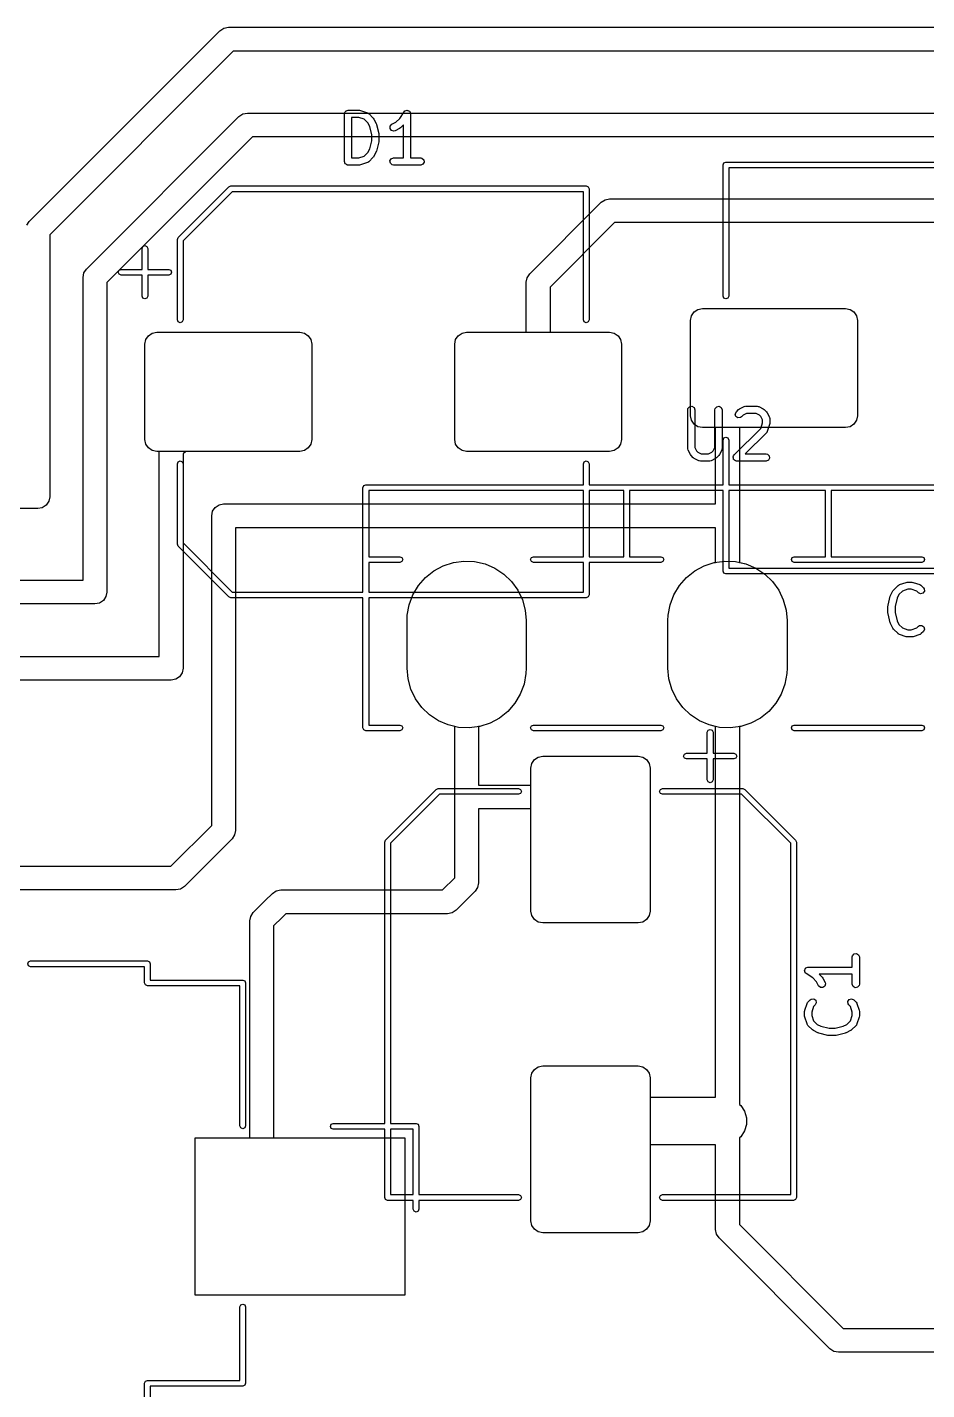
# Model space of a CAD drawing. Extents: x 10 to 287, y -200 to -10.
# Drawn here: x 125.28 to 144.16, y -81.64 to -53.05 of the extents above; entities that cross this region are included whole.
import ezdxf

# ---------------------------------------------------------------- set-up
doc = ezdxf.new("R2010")
doc.units = 0
doc.layers.add('BLACK', color=7, linetype='CONTINUOUS')

msp = doc.modelspace()

# ---------------------------------------------------------------- linework, layer by layer
at = {"layer": 'BLACK', "linetype": 'CONTINUOUS'}
for p, q in [((125.323, -57.1232), (129.323, -53.1232)), ((129.323, -53.1232), (129.404, -53.069)), ((129.404, -53.069), (129.5, -53.05)), ((129.5, -53.05), (149.7, -53.05)), ((129.604, -53.55), (125.75, -57.4036)), ((149.596, -53.55), (129.604, -53.55)), ((129.723, -54.9232), (129.804, -54.869)), ((129.804, -54.869), (129.9, -54.85)), ((129.9, -54.85), (148.5, -54.85)), ((131.937, -54.8674), (131.939, -54.8576)), ((131.937, -55.8674), (131.937, -54.8674)), ((131.938, -54.8544), (131.94, -54.8515)), ((131.939, -54.8576), (131.938, -54.8544)), ((131.94, -54.8515), (131.941, -54.8417)), ((131.941, -54.8417), (131.954, -54.8268)), ((131.954, -54.8268), (131.964, -54.8099)), ((131.964, -54.8099), (131.97, -54.8076)), ((131.97, -54.8076), (131.974, -54.8024)), ((131.974, -54.8024), (131.994, -54.799)), ((131.994, -54.799), (132.012, -54.7924)), ((132.012, -54.7924), (132.25, -54.7924)), ((132.25, -54.7924), (132.272, -54.7963)), ((132.272, -54.7963), (132.274, -54.7962)), ((132.274, -54.7962), (132.417, -54.8438)), ((132.417, -54.8438), (132.439, -54.8563)), ((132.439, -54.8563), (132.442, -54.8601)), ((132.442, -54.8601), (132.446, -54.862)), ((132.446, -54.862), (132.541, -54.9572)), ((133.096, -54.9625), (133.188, -54.8258)), ((133.188, -54.8258), (133.206, -54.8069)), ((133.206, -54.8069), (133.21, -54.8057)), ((133.21, -54.8057), (133.213, -54.8024)), ((133.213, -54.8024), (133.234, -54.7986)), ((133.234, -54.7986), (133.255, -54.7925)), ((133.255, -54.7925), (133.259, -54.7943)), ((133.259, -54.7943), (133.263, -54.7935)), ((133.263, -54.7935), (133.282, -54.8044)), ((133.282, -54.8044), (133.302, -54.8131)), ((133.302, -54.8131), (133.304, -54.817)), ((133.304, -54.817), (133.307, -54.8192)), ((133.307, -54.8192), (133.315, -54.8396)), ((133.315, -54.8396), (133.325, -54.8591)), ((133.325, -54.8591), (133.324, -54.8633)), ((133.324, -54.8633), (133.325, -54.8674)), ((133.325, -54.8674), (133.325, -55.7924)), ((126.523, -58.1232), (129.723, -54.9232)), ((129.723, -54.9232), (129.723, -54.9232)), ((132.238, -54.9424), (132.087, -54.9424)), ((132.087, -54.9424), (132.087, -55.7924)), ((132.352, -54.9806), (132.238, -54.9424)), ((132.426, -55.0547), (132.352, -54.9806)), ((132.465, -55.1317), (132.426, -55.0547)), ((132.508, -55.3052), (132.465, -55.1317)), ((132.541, -54.9572), (132.554, -54.9756)), ((132.554, -54.9756), (132.555, -54.9767)), ((132.555, -54.9767), (132.603, -55.0719)), ((132.603, -55.0719), (132.606, -55.0843)), ((132.606, -55.0843), (132.608, -55.0873)), ((132.608, -55.0873), (132.656, -55.2778)), ((132.892, -55.1745), (132.895, -55.1233)), ((132.895, -55.1233), (132.931, -55.086)), ((132.931, -55.086), (133.015, -55.0438)), ((133.015, -55.0438), (133.096, -54.9625)), ((133.094, -55.1714), (133.093, -55.1726)), ((133.113, -55.1585), (133.094, -55.1714)), ((133.175, -55.0961), (133.113, -55.1585)), ((133.175, -55.7924), (133.175, -55.0961)), ((130.004, -55.35), (126.95, -58.4036)), ((148.396, -55.35), (130.004, -55.35)), ((132.465, -55.6031), (132.508, -55.4296)), ((132.508, -55.4296), (132.508, -55.3052)), ((132.656, -55.457), (132.608, -55.6475)), ((132.656, -55.2778), (132.657, -55.2927)), ((132.658, -55.4388), (132.656, -55.4535)), ((132.656, -55.4535), (132.656, -55.457)), ((132.657, -55.2927), (132.658, -55.296)), ((132.658, -55.296), (132.658, -55.4388)), ((132.923, -55.2157), (132.892, -55.1745)), ((132.973, -55.2276), (132.923, -55.2157)), ((132.998, -55.2202), (132.973, -55.2276)), ((133.093, -55.1726), (132.998, -55.2202)), ((132.352, -55.7542), (132.426, -55.6801)), ((132.426, -55.6801), (132.465, -55.6031)), ((132.603, -55.6628), (132.555, -55.7581)), ((132.608, -55.6475), (132.603, -55.6593)), ((132.603, -55.6593), (132.603, -55.6628)), ((131.944, -55.8857), (131.937, -55.8674)), ((131.947, -55.9049), (131.944, -55.8857)), ((131.952, -55.9092), (131.947, -55.9049)), ((131.954, -55.9156), (131.952, -55.9092)), ((131.971, -55.9253), (131.954, -55.9156)), ((131.986, -55.9379), (131.971, -55.9253)), ((131.996, -55.9396), (131.986, -55.9379)), ((131.999, -55.9412), (131.996, -55.9396)), ((132.002, -55.9407), (131.999, -55.9412)), ((132.012, -55.9424), (132.002, -55.9407)), ((132.25, -55.9424), (132.012, -55.9424)), ((132.087, -55.7924), (132.238, -55.7924)), ((132.238, -55.7924), (132.352, -55.7542)), ((132.252, -55.9418), (132.25, -55.9424)), ((132.274, -55.9385), (132.252, -55.9418)), ((132.417, -55.8909), (132.274, -55.9385)), ((132.42, -55.8881), (132.417, -55.8909)), ((132.425, -55.8877), (132.42, -55.8881)), ((132.446, -55.8728), (132.425, -55.8877)), ((132.541, -55.7776), (132.446, -55.8728)), ((132.542, -55.7761), (132.541, -55.7776)), ((132.555, -55.7581), (132.542, -55.7761)), ((132.89, -55.8544), (132.916, -55.8099)), ((132.899, -55.9049), (132.89, -55.8544)), ((132.939, -55.9379), (132.899, -55.9049)), ((132.916, -55.8099), (132.964, -55.7924)), ((132.964, -55.9424), (132.939, -55.9379)), ((132.964, -55.7924), (133.175, -55.7924)), ((133.536, -55.9424), (132.964, -55.9424)), ((133.325, -55.7924), (133.536, -55.7924)), ((133.536, -55.7924), (133.561, -55.7969)), ((133.584, -55.9248), (133.536, -55.9424)), ((133.561, -55.7969), (133.601, -55.8299)), ((133.61, -55.8804), (133.584, -55.9248)), ((133.601, -55.8299), (133.61, -55.8804)), ((139.88, -55.94), (139.898, -55.8976)), ((139.88, -58.69), (139.88, -55.94)), ((139.898, -55.8976), (139.94, -55.88)), ((139.94, -55.88), (147.396, -55.88)), ((147.371, -56), (140, -56)), ((140, -56), (140, -58.69)), ((128.448, -57.462), (129.512, -56.3976)), ((129.579, -56.5), (128.55, -57.5293)), ((129.512, -56.3976), (129.524, -56.3924)), ((129.524, -56.3924), (129.554, -56.38)), ((129.554, -56.38), (137.01, -56.38)), ((136.95, -56.5), (129.579, -56.5)), ((136.95, -59.19), (136.95, -56.5)), ((137.01, -56.38), (137.052, -56.3976)), ((137.052, -56.3976), (137.07, -56.44)), ((137.07, -56.44), (137.07, -59.19)), ((135.823, -58.2232), (137.323, -56.7232)), ((137.323, -56.7232), (137.404, -56.669)), ((137.323, -56.7232), (137.323, -56.7232)), ((137.404, -56.669), (137.5, -56.65)), ((137.5, -56.65), (145.8, -56.65)), ((125.269, -57.2043), (125.323, -57.1232)), ((125.323, -57.1232), (125.323, -57.1232)), ((137.604, -57.15), (136.25, -58.5036)), ((145.696, -57.15), (137.604, -57.15)), ((125.75, -57.4036), (125.75, -62.9)), ((127.69, -57.69), (127.708, -57.6476)), ((127.69, -58.13), (127.69, -57.69)), ((127.708, -57.6476), (127.75, -57.63)), ((127.75, -57.63), (127.792, -57.6476)), ((127.792, -57.6476), (127.81, -57.69)), ((127.81, -57.69), (127.81, -58.13)), ((128.43, -57.5044), (128.448, -57.462)), ((128.43, -59.19), (128.43, -57.5044)), ((128.55, -57.5293), (128.55, -59.19)), ((126.45, -58.3), (126.469, -58.2043)), ((126.45, -64.65), (126.45, -58.3)), ((126.469, -58.2043), (126.523, -58.1232)), ((126.523, -58.1232), (126.523, -58.1232)), ((127.19, -58.19), (127.208, -58.1476)), ((127.208, -58.2324), (127.19, -58.19)), ((127.208, -58.1476), (127.25, -58.13)), ((127.25, -58.25), (127.208, -58.2324)), ((127.25, -58.13), (127.69, -58.13)), ((127.69, -58.25), (127.25, -58.25)), ((127.69, -58.69), (127.69, -58.25)), ((127.81, -58.13), (128.25, -58.13)), ((128.25, -58.25), (127.81, -58.25)), ((127.81, -58.25), (127.81, -58.69)), ((128.25, -58.13), (128.292, -58.1476)), ((128.292, -58.2324), (128.25, -58.25)), ((128.292, -58.1476), (128.31, -58.19)), ((128.31, -58.19), (128.292, -58.2324)), ((135.75, -58.4), (135.769, -58.3043)), ((135.769, -58.3043), (135.823, -58.2232)), ((135.823, -58.2232), (135.823, -58.2232)), ((126.95, -58.4036), (126.95, -64.9)), ((135.75, -59.45), (135.75, -58.4)), ((136.25, -58.5036), (136.25, -59.45)), ((127.708, -58.7324), (127.69, -58.69)), ((127.75, -58.75), (127.708, -58.7324)), ((127.792, -58.7324), (127.75, -58.75)), ((127.81, -58.69), (127.792, -58.7324)), ((139.898, -58.7324), (139.88, -58.69)), ((139.94, -58.75), (139.898, -58.7324)), ((139.982, -58.7324), (139.94, -58.75)), ((140, -58.69), (139.982, -58.7324)), ((139.2, -59.2), (139.219, -59.1043)), ((139.2, -59.2), (139.219, -59.1043)), ((139.219, -59.1043), (139.273, -59.0232)), ((139.219, -59.1043), (139.273, -59.0232)), ((139.273, -59.0232), (139.354, -58.969)), ((139.273, -59.0232), (139.354, -58.969)), ((139.354, -58.969), (139.45, -58.95)), ((139.354, -58.969), (139.45, -58.95)), ((139.45, -58.95), (142.45, -58.95)), ((139.45, -58.95), (142.45, -58.95)), ((142.45, -58.95), (142.546, -58.969)), ((142.45, -58.95), (142.546, -58.969)), ((142.546, -58.969), (142.627, -59.0232)), ((142.546, -58.969), (142.627, -59.0232)), ((142.627, -59.0232), (142.681, -59.1043)), ((142.627, -59.0232), (142.681, -59.1043)), ((142.681, -59.1043), (142.7, -59.2)), ((142.681, -59.1043), (142.7, -59.2)), ((127.904, -59.469), (128, -59.45)), ((127.904, -59.469), (128, -59.45)), ((128, -59.45), (131, -59.45)), ((128, -59.45), (131, -59.45)), ((128.448, -59.2324), (128.43, -59.19)), ((128.49, -59.25), (128.448, -59.2324)), ((128.532, -59.2324), (128.49, -59.25)), ((128.55, -59.19), (128.532, -59.2324)), ((131, -59.45), (131.096, -59.469)), ((131, -59.45), (131.096, -59.469)), ((134.404, -59.469), (134.5, -59.45)), ((134.404, -59.469), (134.5, -59.45)), ((134.5, -59.45), (135.75, -59.45)), ((134.5, -59.45), (137.5, -59.45)), ((136.25, -59.45), (137.5, -59.45)), ((136.968, -59.2324), (136.95, -59.19)), ((137.01, -59.25), (136.968, -59.2324)), ((137.052, -59.2324), (137.01, -59.25)), ((137.07, -59.19), (137.052, -59.2324)), ((137.5, -59.45), (137.596, -59.469)), ((137.5, -59.45), (137.596, -59.469)), ((139.2, -61.2), (139.2, -59.2)), ((139.2, -61.2), (139.2, -59.2)), ((142.7, -59.2), (142.7, -61.2)), ((142.7, -59.2), (142.7, -61.2)), ((127.75, -59.7), (127.769, -59.6043)), ((127.75, -59.7), (127.769, -59.6043)), ((127.75, -61.7), (127.75, -59.7)), ((127.75, -61.7), (127.75, -59.7)), ((127.769, -59.6043), (127.823, -59.5232)), ((127.769, -59.6043), (127.823, -59.5232)), ((127.823, -59.5232), (127.904, -59.469)), ((127.823, -59.5232), (127.904, -59.469)), ((131.096, -59.469), (131.177, -59.5232)), ((131.096, -59.469), (131.177, -59.5232)), ((131.177, -59.5232), (131.231, -59.6043)), ((131.177, -59.5232), (131.231, -59.6043)), ((131.231, -59.6043), (131.25, -59.7)), ((131.231, -59.6043), (131.25, -59.7)), ((131.25, -59.7), (131.25, -61.7)), ((131.25, -59.7), (131.25, -61.7)), ((134.25, -59.7), (134.269, -59.6043)), ((134.25, -59.7), (134.269, -59.6043)), ((134.25, -61.7), (134.25, -59.7)), ((134.25, -61.7), (134.25, -59.7)), ((134.269, -59.6043), (134.323, -59.5232)), ((134.269, -59.6043), (134.323, -59.5232)), ((134.323, -59.5232), (134.404, -59.469)), ((134.323, -59.5232), (134.404, -59.469)), ((137.596, -59.469), (137.677, -59.5232)), ((137.596, -59.469), (137.677, -59.5232)), ((137.677, -59.5232), (137.731, -59.6043)), ((137.677, -59.5232), (137.731, -59.6043)), ((137.731, -59.6043), (137.75, -59.7)), ((137.731, -59.6043), (137.75, -59.7)), ((137.75, -59.7), (137.75, -61.7)), ((137.75, -59.7), (137.75, -61.7)), ((139.138, -61.0774), (139.143, -61.0517)), ((139.138, -61.8869), (139.138, -61.0774)), ((139.143, -61.0517), (139.176, -61.0124)), ((139.176, -61.0124), (139.226, -61.0035)), ((139.226, -61.0035), (139.271, -61.0292)), ((139.271, -61.0292), (139.288, -61.0774)), ((139.288, -61.0774), (139.288, -61.8692)), ((139.71, -61.0774), (139.714, -61.0517)), ((139.71, -61.8692), (139.71, -61.0774)), ((139.714, -61.0517), (139.747, -61.0124)), ((139.747, -61.0124), (139.798, -61.0035)), ((139.798, -61.0035), (139.842, -61.0292)), ((139.842, -61.0292), (139.86, -61.0774)), ((139.86, -61.0774), (139.86, -61.8869)), ((140.138, -61.1661), (140.16, -61.1196)), ((140.152, -61.2156), (140.138, -61.1661)), ((140.16, -61.1196), (140.208, -61.072)), ((140.208, -61.072), (140.226, -61.0591)), ((140.226, -61.0591), (140.227, -61.0579)), ((140.227, -61.0579), (140.322, -61.0103)), ((140.374, -61.1524), (140.305, -61.1866)), ((140.322, -61.0103), (140.347, -61.0029)), ((140.347, -61.0029), (140.352, -61.0039)), ((140.352, -61.0039), (140.356, -61.0024)), ((140.356, -61.0024), (140.594, -61.0024)), ((140.576, -61.1524), (140.374, -61.1524)), ((140.645, -61.1866), (140.576, -61.1524)), ((140.594, -61.0024), (140.62, -61.0069)), ((140.62, -61.0069), (140.623, -61.0098)), ((140.623, -61.0098), (140.628, -61.0103)), ((140.628, -61.0103), (140.723, -61.0579)), ((140.723, -61.0579), (140.741, -61.0713)), ((140.741, -61.0713), (140.742, -61.072)), ((140.742, -61.072), (140.79, -61.1196)), ((140.79, -61.1196), (140.803, -61.138)), ((140.803, -61.138), (140.804, -61.1391)), ((140.804, -61.1391), (140.852, -61.2343)), ((139.219, -61.2957), (139.2, -61.2)), ((139.219, -61.2957), (139.2, -61.2)), ((139.273, -61.3768), (139.219, -61.2957)), ((139.273, -61.3768), (139.219, -61.2957)), ((139.354, -61.431), (139.273, -61.3768)), ((139.354, -61.431), (139.273, -61.3768)), ((139.45, -61.45), (139.354, -61.431)), ((139.45, -61.45), (139.354, -61.431)), ((139.725, -61.45), (139.45, -61.45)), ((142.45, -61.45), (139.45, -61.45)), ((139.725, -63.05), (139.725, -61.45)), ((140.194, -61.2451), (140.152, -61.2156)), ((140.245, -61.2406), (140.194, -61.2451)), ((142.45, -61.45), (140.225, -61.45)), ((140.225, -61.45), (140.225, -63.3)), ((140.266, -61.2257), (140.245, -61.2406)), ((140.305, -61.1866), (140.266, -61.2257)), ((140.675, -61.217), (140.645, -61.1866)), ((140.671, -61.4654), (140.71, -61.3509)), ((140.71, -61.2856), (140.675, -61.217)), ((140.71, -61.3509), (140.71, -61.2856)), ((140.856, -61.3868), (140.808, -61.5297)), ((140.852, -61.2343), (140.859, -61.2593)), ((140.86, -61.3631), (140.856, -61.3852)), ((140.856, -61.3852), (140.856, -61.3868)), ((140.859, -61.2593), (140.858, -61.2636)), ((140.858, -61.2636), (140.86, -61.2679)), ((140.86, -61.2679), (140.86, -61.3631)), ((142.546, -61.431), (142.45, -61.45)), ((142.546, -61.431), (142.45, -61.45)), ((142.627, -61.3768), (142.546, -61.431)), ((142.627, -61.3768), (142.546, -61.431)), ((142.681, -61.2957), (142.627, -61.3768)), ((142.681, -61.2957), (142.627, -61.3768)), ((142.7, -61.2), (142.681, -61.2957)), ((142.7, -61.2), (142.681, -61.2957)), ((127.769, -61.7957), (127.75, -61.7)), ((127.769, -61.7957), (127.75, -61.7)), ((131.25, -61.7), (131.231, -61.7957)), ((131.25, -61.7), (131.231, -61.7957)), ((134.269, -61.7957), (134.25, -61.7)), ((134.269, -61.7957), (134.25, -61.7)), ((137.75, -61.7), (137.731, -61.7957)), ((137.75, -61.7), (137.731, -61.7957)), ((139.88, -61.71), (139.898, -61.6676)), ((139.88, -62.65), (139.88, -61.71)), ((139.898, -61.6676), (139.94, -61.65)), ((139.94, -61.65), (139.982, -61.6676)), ((139.982, -61.6676), (140, -61.71)), ((140, -61.71), (140, -62.65)), ((140.112, -62.0243), (140.671, -61.4654)), ((140.79, -61.559), (140.347, -62.0024)), ((140.792, -61.5549), (140.79, -61.559)), ((140.796, -61.5526), (140.792, -61.5549)), ((140.808, -61.5297), (140.796, -61.5526)), ((127.823, -61.8768), (127.769, -61.7957)), ((127.823, -61.8768), (127.769, -61.7957)), ((127.904, -61.931), (127.823, -61.8768)), ((127.904, -61.931), (127.823, -61.8768)), ((128, -61.95), (127.904, -61.931)), ((128, -61.95), (127.904, -61.931)), ((128.05, -61.95), (128, -61.95)), ((131, -61.95), (128, -61.95)), ((128.05, -66.25), (128.05, -61.95)), ((128.604, -61.95), (128.55, -62.0036)), ((128.55, -62.0036), (128.55, -66.5)), ((131, -61.95), (128.604, -61.95)), ((131.096, -61.931), (131, -61.95)), ((131.096, -61.931), (131, -61.95)), ((131.177, -61.8768), (131.096, -61.931)), ((131.177, -61.8768), (131.096, -61.931)), ((131.231, -61.7957), (131.177, -61.8768)), ((131.231, -61.7957), (131.177, -61.8768)), ((134.323, -61.8768), (134.269, -61.7957)), ((134.323, -61.8768), (134.269, -61.7957)), ((134.404, -61.931), (134.323, -61.8768)), ((134.404, -61.931), (134.323, -61.8768)), ((134.5, -61.95), (134.404, -61.931)), ((134.5, -61.95), (134.404, -61.931)), ((137.5, -61.95), (134.5, -61.95)), ((137.5, -61.95), (134.5, -61.95)), ((137.596, -61.931), (137.5, -61.95)), ((137.596, -61.931), (137.5, -61.95)), ((137.677, -61.8768), (137.596, -61.931)), ((137.677, -61.8768), (137.596, -61.931)), ((137.731, -61.7957), (137.677, -61.8768)), ((137.731, -61.7957), (137.677, -61.8768)), ((139.14, -61.8911), (139.138, -61.8869)), ((139.139, -61.8955), (139.14, -61.8911)), ((139.146, -61.9204), (139.139, -61.8955)), ((139.194, -62.0157), (139.146, -61.9204)), ((139.195, -62.0168), (139.194, -62.0157)), ((139.208, -62.0352), (139.195, -62.0168)), ((139.288, -61.8692), (139.322, -61.9377)), ((139.322, -61.9377), (139.353, -61.9681)), ((139.353, -61.9681), (139.421, -62.0024)), ((139.421, -62.0024), (139.576, -62.0024)), ((139.576, -62.0024), (139.645, -61.9681)), ((139.645, -61.9681), (139.675, -61.9377)), ((139.675, -61.9377), (139.71, -61.8692)), ((139.804, -62.0157), (139.791, -62.0337)), ((139.852, -61.9204), (139.804, -62.0157)), ((139.855, -61.9126), (139.852, -61.916)), ((139.852, -61.916), (139.852, -61.9204)), ((139.86, -61.8869), (139.855, -61.9126)), ((140.103, -62.0448), (140.112, -62.0243)), ((140.347, -62.0024), (140.785, -62.0024)), ((140.785, -62.0024), (140.81, -62.0069)), ((140.81, -62.0069), (140.849, -62.0399)), ((128.43, -62.21), (128.448, -62.1676)), ((128.43, -63.8956), (128.43, -62.21)), ((128.448, -62.1676), (128.49, -62.15)), ((128.49, -62.15), (128.532, -62.1676)), ((128.532, -62.1676), (128.55, -62.21)), ((128.55, -62.21), (128.55, -63.8707)), ((136.95, -62.21), (136.968, -62.1676)), ((136.95, -62.65), (136.95, -62.21)), ((136.968, -62.1676), (137.01, -62.15)), ((137.01, -62.15), (137.052, -62.1676)), ((137.052, -62.1676), (137.07, -62.21)), ((137.07, -62.21), (137.07, -62.65)), ((139.255, -62.0828), (139.208, -62.0352)), ((139.257, -62.0835), (139.255, -62.0828)), ((139.275, -62.0968), (139.257, -62.0835)), ((139.37, -62.1445), (139.275, -62.0968)), ((139.374, -62.145), (139.37, -62.1445)), ((139.378, -62.1479), (139.374, -62.145)), ((139.404, -62.1524), (139.378, -62.1479)), ((139.594, -62.1524), (139.404, -62.1524)), ((139.598, -62.1508), (139.594, -62.1524)), ((139.603, -62.1519), (139.598, -62.1508)), ((139.628, -62.1445), (139.603, -62.1519)), ((139.723, -62.0968), (139.628, -62.1445)), ((139.724, -62.0957), (139.723, -62.0968)), ((139.742, -62.0828), (139.724, -62.0957)), ((139.79, -62.0352), (139.742, -62.0828)), ((139.791, -62.0337), (139.79, -62.0352)), ((140.091, -62.0708), (140.092, -62.0677)), ((140.097, -62.0926), (140.091, -62.0708)), ((140.092, -62.0644), (140.103, -62.0448)), ((140.092, -62.0677), (140.092, -62.0644)), ((140.101, -62.1149), (140.097, -62.0926)), ((140.103, -62.1171), (140.101, -62.1149)), ((140.104, -62.1204), (140.103, -62.1171)), ((140.123, -62.1333), (140.104, -62.1204)), ((140.14, -62.1479), (140.123, -62.1333)), ((140.144, -62.1487), (140.14, -62.1479)), ((140.146, -62.1498), (140.144, -62.1487)), ((140.149, -62.1495), (140.146, -62.1498)), ((140.165, -62.1524), (140.149, -62.1495)), ((140.785, -62.1524), (140.165, -62.1524)), ((140.833, -62.1348), (140.785, -62.1524)), ((140.858, -62.0904), (140.833, -62.1348)), ((140.849, -62.0399), (140.858, -62.0904)), ((132.325, -62.71), (132.343, -62.6676)), ((132.325, -64.9), (132.325, -62.71)), ((132.343, -62.6676), (132.385, -62.65)), ((132.385, -62.65), (136.95, -62.65)), ((132.445, -62.77), (132.445, -64.16)), ((136.95, -62.77), (132.445, -62.77)), ((136.95, -64.16), (136.95, -62.77)), ((137.07, -62.65), (139.88, -62.65)), ((137.07, -62.77), (137.07, -64.16)), ((137.8, -62.77), (137.07, -62.77)), ((137.8, -64.16), (137.8, -62.77)), ((139.88, -62.77), (137.92, -62.77)), ((137.92, -62.77), (137.92, -64.16)), ((139.88, -64.46), (139.88, -62.77)), ((140, -62.65), (147.565, -62.65)), ((142.03, -62.77), (140, -62.77)), ((140, -62.77), (140, -64.4)), ((142.03, -64.16), (142.03, -62.77)), ((142.15, -62.77), (142.15, -64.16)), ((147.505, -62.77), (142.15, -62.77)), ((125.5, -63.15), (112.204, -63.15)), ((125.596, -63.131), (125.5, -63.15)), ((125.677, -63.0768), (125.596, -63.131)), ((125.731, -62.9957), (125.677, -63.0768)), ((125.75, -62.9), (125.731, -62.9957)), ((129.169, -63.2043), (129.223, -63.1232)), ((129.223, -63.1232), (129.304, -63.069)), ((129.304, -63.069), (129.4, -63.05)), ((129.4, -63.05), (139.725, -63.05)), ((129.15, -63.3), (129.169, -63.2043)), ((129.15, -69.7964), (129.15, -63.3)), ((140.225, -63.3), (140.225, -64.2801)), ((139.725, -63.55), (129.65, -63.55)), ((129.65, -63.55), (129.65, -69.9)), ((139.725, -64.2775), (139.725, -63.55)), ((128.448, -63.938), (128.43, -63.8956)), ((129.512, -65.0024), (128.448, -63.938)), ((128.55, -63.8707), (129.579, -64.9)), ((132.445, -64.16), (133.1, -64.16)), ((133.1, -64.28), (132.445, -64.28)), ((132.445, -64.28), (132.445, -64.9)), ((133.1, -64.16), (133.142, -64.1776)), ((133.142, -64.2624), (133.1, -64.28)), ((133.142, -64.1776), (133.16, -64.22)), ((133.16, -64.22), (133.142, -64.2624)), ((134.009, -64.3506), (134.222, -64.2813)), ((134.009, -64.3506), (134.222, -64.2813)), ((134.009, -64.3506), (134.222, -64.2813)), ((134.222, -64.2813), (134.444, -64.2513)), ((134.222, -64.2813), (134.444, -64.2513)), ((134.222, -64.2813), (134.444, -64.2513)), ((134.444, -64.2513), (134.668, -64.2613)), ((134.444, -64.2513), (134.668, -64.2613)), ((134.444, -64.2513), (134.668, -64.2613)), ((134.668, -64.2613), (134.886, -64.3112)), ((134.668, -64.2613), (134.886, -64.3112)), ((134.668, -64.2613), (134.886, -64.3112)), ((134.886, -64.3112), (135.092, -64.3993)), ((134.886, -64.3112), (135.092, -64.3993)), ((134.886, -64.3112), (135.092, -64.3993)), ((135.84, -64.22), (135.858, -64.1776)), ((135.858, -64.2624), (135.84, -64.22)), ((135.858, -64.1776), (135.9, -64.16)), ((135.9, -64.28), (135.858, -64.2624)), ((135.9, -64.16), (136.95, -64.16)), ((136.95, -64.28), (135.9, -64.28)), ((136.95, -64.9), (136.95, -64.28)), ((137.07, -64.16), (137.8, -64.16)), ((137.86, -64.28), (137.07, -64.28)), ((137.07, -64.28), (137.07, -64.96)), ((138.575, -64.28), (137.86, -64.28)), ((137.92, -64.16), (138.575, -64.16)), ((138.575, -64.16), (138.617, -64.1776)), ((138.617, -64.2624), (138.575, -64.28)), ((138.617, -64.1776), (138.635, -64.22)), ((138.635, -64.22), (138.617, -64.2624)), ((139.484, -64.3506), (139.697, -64.2813)), ((139.484, -64.3506), (139.697, -64.2813)), ((139.484, -64.3506), (139.697, -64.2813)), ((139.697, -64.2813), (139.919, -64.2513)), ((139.697, -64.2813), (139.919, -64.2513)), ((139.697, -64.2813), (139.725, -64.2775)), ((139.919, -64.2513), (140.143, -64.2613)), ((139.919, -64.2513), (140.143, -64.2613)), ((140.143, -64.2613), (140.361, -64.3112)), ((140.143, -64.2613), (140.361, -64.3112)), ((140.225, -64.2801), (140.361, -64.3112)), ((140.361, -64.3112), (140.567, -64.3993)), ((140.361, -64.3112), (140.567, -64.3993)), ((140.361, -64.3112), (140.567, -64.3993)), ((141.315, -64.22), (141.333, -64.1776)), ((141.333, -64.2624), (141.315, -64.22)), ((141.333, -64.1776), (141.375, -64.16)), ((141.375, -64.28), (141.333, -64.2624)), ((141.375, -64.16), (142.03, -64.16)), ((142.09, -64.28), (141.375, -64.28)), ((144.05, -64.28), (142.09, -64.28)), ((142.15, -64.16), (144.05, -64.16)), ((144.05, -64.16), (144.092, -64.1776)), ((144.092, -64.2624), (144.05, -64.28)), ((144.092, -64.1776), (144.11, -64.22)), ((144.11, -64.22), (144.092, -64.2624)), ((133.489, -64.7653), (133.636, -64.5965)), ((133.489, -64.7653), (133.636, -64.5965)), ((133.489, -64.7653), (133.636, -64.5965)), ((133.636, -64.5965), (133.811, -64.4568)), ((133.636, -64.5965), (133.811, -64.4568)), ((133.636, -64.5965), (133.811, -64.4568)), ((133.811, -64.4568), (134.009, -64.3506)), ((133.811, -64.4568), (134.009, -64.3506)), ((133.811, -64.4568), (134.009, -64.3506)), ((135.092, -64.3993), (135.279, -64.5227)), ((135.092, -64.3993), (135.279, -64.5227)), ((135.092, -64.3993), (135.279, -64.5227)), ((135.279, -64.5227), (135.441, -64.6776)), ((135.279, -64.5227), (135.441, -64.6776)), ((135.279, -64.5227), (135.441, -64.6776)), ((138.964, -64.7653), (139.111, -64.5965)), ((138.964, -64.7653), (139.111, -64.5965)), ((138.964, -64.7653), (139.111, -64.5965)), ((139.111, -64.5965), (139.286, -64.4568)), ((139.111, -64.5965), (139.286, -64.4568)), ((139.111, -64.5965), (139.286, -64.4568)), ((139.286, -64.4568), (139.484, -64.3506)), ((139.286, -64.4568), (139.484, -64.3506)), ((139.286, -64.4568), (139.484, -64.3506)), ((139.898, -64.5024), (139.88, -64.46)), ((139.94, -64.52), (139.898, -64.5024)), ((147.396, -64.52), (139.94, -64.52)), ((140, -64.4), (147.371, -64.4)), ((140.567, -64.3993), (140.754, -64.5227)), ((140.567, -64.3993), (140.754, -64.5227)), ((140.567, -64.3993), (140.754, -64.5227)), ((140.754, -64.5227), (140.916, -64.6776)), ((140.754, -64.5227), (140.916, -64.6776)), ((140.754, -64.5227), (140.916, -64.6776)), ((112.9, -64.65), (126.45, -64.65)), ((133.374, -64.9576), (133.489, -64.7653)), ((133.374, -64.9576), (133.489, -64.7653)), ((133.374, -64.9576), (133.489, -64.7653)), ((135.441, -64.6776), (135.573, -64.8589)), ((135.441, -64.6776), (135.573, -64.8589)), ((135.441, -64.6776), (135.573, -64.8589)), ((135.573, -64.8589), (135.67, -65.0608)), ((135.573, -64.8589), (135.67, -65.0608)), ((135.573, -64.8589), (135.67, -65.0608)), ((138.849, -64.9576), (138.964, -64.7653)), ((138.849, -64.9576), (138.964, -64.7653)), ((138.849, -64.9576), (138.964, -64.7653)), ((140.916, -64.6776), (141.048, -64.8589)), ((140.916, -64.6776), (141.048, -64.8589)), ((140.916, -64.6776), (141.048, -64.8589)), ((141.048, -64.8589), (141.145, -65.0608)), ((141.048, -64.8589), (141.145, -65.0608)), ((141.048, -64.8589), (141.145, -65.0608)), ((143.395, -64.9719), (143.442, -64.8767)), ((143.442, -64.8767), (143.456, -64.8587)), ((143.456, -64.8572), (143.552, -64.762)), ((143.456, -64.8587), (143.456, -64.8572)), ((143.552, -64.762), (143.573, -64.747)), ((143.645, -64.8806), (143.571, -64.9547)), ((143.573, -64.747), (143.578, -64.7466)), ((143.578, -64.7466), (143.581, -64.7438)), ((143.581, -64.7438), (143.724, -64.6962)), ((143.76, -64.8424), (143.645, -64.8806)), ((143.724, -64.6962), (143.746, -64.6929)), ((143.746, -64.6929), (143.748, -64.6924)), ((143.748, -64.6924), (143.843, -64.6924)), ((143.831, -64.8424), (143.76, -64.8424)), ((143.945, -64.8806), (143.831, -64.8424)), ((143.843, -64.6924), (143.865, -64.6963)), ((143.865, -64.6963), (143.867, -64.6962)), ((143.867, -64.6962), (144.009, -64.7438)), ((143.98, -64.9157), (143.945, -64.8806)), ((144.009, -64.7438), (144.032, -64.7563)), ((144.032, -64.7563), (144.035, -64.7601)), ((144.035, -64.7601), (144.039, -64.762)), ((144.039, -64.762), (144.086, -64.8096)), ((144.106, -64.882), (144.076, -64.9241)), ((144.086, -64.8096), (144.101, -64.8309)), ((144.101, -64.8309), (144.106, -64.882)), ((126.7, -65.15), (113.004, -65.15)), ((126.796, -65.131), (126.7, -65.15)), ((126.877, -65.0768), (126.796, -65.131)), ((126.931, -64.9957), (126.877, -65.0768)), ((126.95, -64.9), (126.931, -64.9957)), ((129.524, -65.0076), (129.512, -65.0024)), ((129.554, -65.02), (129.524, -65.0076)), ((132.325, -65.02), (129.554, -65.02)), ((129.579, -64.9), (132.325, -64.9)), ((132.325, -67.75), (132.325, -65.02)), ((132.445, -64.9), (136.95, -64.9)), ((137.01, -65.02), (132.445, -65.02)), ((132.445, -65.02), (132.445, -67.69)), ((133.255, -65.388), (133.295, -65.1675)), ((133.255, -65.388), (133.295, -65.1675)), ((133.255, -65.388), (133.295, -65.1675)), ((133.295, -65.1675), (133.374, -64.9576)), ((133.295, -65.1675), (133.374, -64.9576)), ((133.295, -65.1675), (133.374, -64.9576)), ((135.67, -65.0608), (135.73, -65.2768)), ((135.67, -65.0608), (135.73, -65.2768)), ((135.67, -65.0608), (135.73, -65.2768)), ((137.052, -65.0024), (137.01, -65.02)), ((137.07, -64.96), (137.052, -65.0024)), ((138.73, -65.388), (138.77, -65.1675)), ((138.73, -65.388), (138.77, -65.1675)), ((138.73, -65.388), (138.77, -65.1675)), ((138.77, -65.1675), (138.849, -64.9576)), ((138.77, -65.1675), (138.849, -64.9576)), ((138.77, -65.1675), (138.849, -64.9576)), ((141.145, -65.0608), (141.205, -65.2768)), ((141.145, -65.0608), (141.205, -65.2768)), ((141.145, -65.0608), (141.205, -65.2768)), ((143.342, -65.1778), (143.389, -64.9873)), ((143.389, -64.9873), (143.394, -64.9755)), ((143.394, -64.9755), (143.395, -64.9719)), ((143.533, -65.0317), (143.489, -65.2052)), ((143.571, -64.9547), (143.533, -65.0317)), ((144.027, -64.9373), (143.98, -64.9157)), ((144.076, -64.9241), (144.027, -64.9373)), ((133.25, -65.5), (133.255, -65.388)), ((133.25, -65.5), (133.255, -65.388)), ((133.25, -65.5), (133.255, -65.388)), ((135.73, -65.2768), (135.75, -65.5)), ((135.73, -65.2768), (135.75, -65.5)), ((135.73, -65.2768), (135.75, -65.5)), ((138.725, -65.5), (138.73, -65.388)), ((138.725, -65.5), (138.73, -65.388)), ((138.725, -65.5), (138.73, -65.388)), ((141.205, -65.2768), (141.225, -65.5)), ((141.205, -65.2768), (141.225, -65.5)), ((141.205, -65.2768), (141.225, -65.5)), ((143.339, -65.196), (143.342, -65.1812)), ((143.339, -65.3388), (143.339, -65.196)), ((143.34, -65.3421), (143.339, -65.3388)), ((143.342, -65.357), (143.34, -65.3421)), ((143.342, -65.1812), (143.342, -65.1778)), ((143.389, -65.5475), (143.342, -65.357)), ((143.489, -65.2052), (143.489, -65.3296)), ((143.489, -65.3296), (143.533, -65.5031)), ((133.25, -66.5), (133.25, -65.5)), ((133.25, -66.5), (133.25, -65.5)), ((133.25, -66.5), (133.25, -65.5)), ((135.75, -65.5), (135.75, -66.5)), ((135.75, -65.5), (135.75, -66.5)), ((135.75, -65.5), (135.75, -66.5)), ((138.725, -66.5), (138.725, -65.5)), ((138.725, -66.5), (138.725, -65.5)), ((138.725, -66.5), (138.725, -65.5)), ((141.225, -65.5), (141.225, -66.5)), ((141.225, -65.5), (141.225, -66.5)), ((141.225, -65.5), (141.225, -66.5)), ((143.391, -65.5504), (143.389, -65.5475)), ((143.395, -65.5628), (143.391, -65.5504)), ((143.442, -65.6581), (143.395, -65.5628)), ((143.444, -65.6592), (143.442, -65.6581)), ((143.456, -65.6776), (143.444, -65.6592)), ((143.552, -65.7728), (143.456, -65.6776)), ((143.533, -65.5031), (143.571, -65.5801)), ((143.571, -65.5801), (143.645, -65.6542)), ((143.645, -65.6542), (143.76, -65.6924)), ((143.76, -65.6924), (143.831, -65.6924)), ((143.831, -65.6924), (143.945, -65.6542)), ((143.945, -65.6542), (143.98, -65.6191)), ((143.98, -65.6191), (144.002, -65.6042)), ((144.002, -65.6042), (144.053, -65.5997)), ((144.086, -65.7252), (144.039, -65.7728)), ((144.053, -65.5997), (144.095, -65.6291)), ((144.108, -65.6787), (144.086, -65.7252)), ((144.095, -65.6291), (144.108, -65.6787)), ((143.556, -65.7747), (143.552, -65.7728)), ((143.558, -65.7785), (143.556, -65.7747)), ((143.581, -65.7909), (143.558, -65.7785)), ((143.724, -65.8385), (143.581, -65.7909)), ((143.726, -65.8385), (143.724, -65.8385)), ((143.748, -65.8424), (143.726, -65.8385)), ((143.843, -65.8424), (143.748, -65.8424)), ((143.844, -65.8418), (143.843, -65.8424)), ((143.867, -65.8385), (143.844, -65.8418)), ((144.009, -65.7909), (143.867, -65.8385)), ((144.013, -65.7881), (144.009, -65.7909)), ((144.017, -65.7877), (144.013, -65.7881)), ((144.039, -65.7728), (144.017, -65.7877)), ((113.7, -66.25), (128.05, -66.25)), ((128.531, -66.5957), (128.477, -66.6768)), ((128.55, -66.5), (128.531, -66.5957)), ((133.27, -66.7232), (133.25, -66.5)), ((133.27, -66.7232), (133.25, -66.5)), ((133.27, -66.7232), (133.25, -66.5)), ((135.75, -66.5), (135.745, -66.612)), ((135.75, -66.5), (135.745, -66.612)), ((135.75, -66.5), (135.745, -66.612)), ((138.745, -66.7232), (138.725, -66.5)), ((138.745, -66.7232), (138.725, -66.5)), ((138.745, -66.7232), (138.725, -66.5)), ((141.225, -66.5), (141.22, -66.612)), ((141.225, -66.5), (141.22, -66.612)), ((141.225, -66.5), (141.22, -66.612)), ((128.3, -66.75), (113.804, -66.75)), ((128.396, -66.731), (128.3, -66.75)), ((128.477, -66.6768), (128.396, -66.731)), ((133.33, -66.9392), (133.27, -66.7232)), ((133.33, -66.9392), (133.27, -66.7232)), ((133.33, -66.9392), (133.27, -66.7232)), ((135.705, -66.8325), (135.626, -67.0424)), ((135.705, -66.8325), (135.626, -67.0424)), ((135.705, -66.8325), (135.626, -67.0424)), ((135.745, -66.612), (135.705, -66.8325)), ((135.745, -66.612), (135.705, -66.8325)), ((135.745, -66.612), (135.705, -66.8325)), ((138.805, -66.9392), (138.745, -66.7232)), ((138.805, -66.9392), (138.745, -66.7232)), ((138.805, -66.9392), (138.745, -66.7232)), ((141.18, -66.8325), (141.101, -67.0424)), ((141.18, -66.8325), (141.101, -67.0424)), ((141.18, -66.8325), (141.101, -67.0424)), ((141.22, -66.612), (141.18, -66.8325)), ((141.22, -66.612), (141.18, -66.8325)), ((141.22, -66.612), (141.18, -66.8325)), ((133.427, -67.1411), (133.33, -66.9392)), ((133.427, -67.1411), (133.33, -66.9392)), ((133.427, -67.1411), (133.33, -66.9392)), ((133.559, -67.3224), (133.427, -67.1411)), ((133.559, -67.3224), (133.427, -67.1411)), ((133.559, -67.3224), (133.427, -67.1411)), ((135.626, -67.0424), (135.511, -67.2347)), ((135.626, -67.0424), (135.511, -67.2347)), ((135.626, -67.0424), (135.511, -67.2347)), ((138.902, -67.1411), (138.805, -66.9392)), ((138.902, -67.1411), (138.805, -66.9392)), ((138.902, -67.1411), (138.805, -66.9392)), ((139.034, -67.3224), (138.902, -67.1411)), ((139.034, -67.3224), (138.902, -67.1411)), ((139.034, -67.3224), (138.902, -67.1411)), ((141.101, -67.0424), (140.986, -67.2347)), ((141.101, -67.0424), (140.986, -67.2347)), ((141.101, -67.0424), (140.986, -67.2347)), ((133.721, -67.4773), (133.559, -67.3224)), ((133.721, -67.4773), (133.559, -67.3224)), ((133.721, -67.4773), (133.559, -67.3224)), ((135.364, -67.4035), (135.189, -67.5432)), ((135.364, -67.4035), (135.189, -67.5432)), ((135.364, -67.4035), (135.189, -67.5432)), ((135.511, -67.2347), (135.364, -67.4035)), ((135.511, -67.2347), (135.364, -67.4035)), ((135.511, -67.2347), (135.364, -67.4035)), ((139.196, -67.4773), (139.034, -67.3224)), ((139.196, -67.4773), (139.034, -67.3224)), ((139.196, -67.4773), (139.034, -67.3224)), ((140.839, -67.4035), (140.664, -67.5432)), ((140.839, -67.4035), (140.664, -67.5432)), ((140.839, -67.4035), (140.664, -67.5432)), ((140.986, -67.2347), (140.839, -67.4035)), ((140.986, -67.2347), (140.839, -67.4035)), ((140.986, -67.2347), (140.839, -67.4035)), ((132.343, -67.7924), (132.325, -67.75)), ((132.445, -67.69), (133.1, -67.69)), ((133.1, -67.69), (133.142, -67.7076)), ((133.142, -67.7076), (133.16, -67.75)), ((133.16, -67.75), (133.142, -67.7924)), ((133.908, -67.6007), (133.721, -67.4773)), ((133.908, -67.6007), (133.721, -67.4773)), ((133.908, -67.6007), (133.721, -67.4773)), ((134.114, -67.6888), (133.908, -67.6007)), ((134.114, -67.6888), (133.908, -67.6007)), ((134.114, -67.6888), (133.908, -67.6007)), ((134.332, -67.7387), (134.114, -67.6888)), ((134.25, -67.7199), (134.114, -67.6888)), ((134.332, -67.7387), (134.114, -67.6888)), ((134.25, -69.2), (134.25, -67.7199)), ((134.556, -67.7487), (134.332, -67.7387)), ((134.556, -67.7487), (134.332, -67.7387)), ((134.778, -67.7187), (134.556, -67.7487)), ((134.778, -67.7187), (134.556, -67.7487)), ((134.778, -67.7187), (134.75, -67.7225)), ((134.75, -67.7225), (134.75, -68.95)), ((134.991, -67.6494), (134.778, -67.7187)), ((134.991, -67.6494), (134.778, -67.7187)), ((134.991, -67.6494), (134.778, -67.7187)), ((135.189, -67.5432), (134.991, -67.6494)), ((135.189, -67.5432), (134.991, -67.6494)), ((135.189, -67.5432), (134.991, -67.6494)), ((135.84, -67.75), (135.858, -67.7076)), ((135.858, -67.7924), (135.84, -67.75)), ((135.858, -67.7076), (135.9, -67.69)), ((135.9, -67.69), (138.575, -67.69)), ((138.575, -67.69), (138.617, -67.7076)), ((138.617, -67.7076), (138.635, -67.75)), ((138.635, -67.75), (138.617, -67.7924)), ((139.383, -67.6007), (139.196, -67.4773)), ((139.383, -67.6007), (139.196, -67.4773)), ((139.383, -67.6007), (139.196, -67.4773)), ((139.589, -67.6888), (139.383, -67.6007)), ((139.589, -67.6888), (139.383, -67.6007)), ((139.589, -67.6888), (139.383, -67.6007)), ((139.807, -67.7387), (139.589, -67.6888)), ((139.725, -67.7199), (139.589, -67.6888)), ((139.807, -67.7387), (139.589, -67.6888)), ((139.725, -72.7), (139.725, -67.7199)), ((140.031, -67.7487), (139.807, -67.7387)), ((140.031, -67.7487), (139.807, -67.7387)), ((140.253, -67.7187), (140.031, -67.7487)), ((140.253, -67.7187), (140.031, -67.7487)), ((140.253, -67.7187), (140.225, -67.7225)), ((140.225, -67.7225), (140.225, -72.7)), ((140.466, -67.6494), (140.253, -67.7187)), ((140.466, -67.6494), (140.253, -67.7187)), ((140.466, -67.6494), (140.253, -67.7187)), ((140.664, -67.5432), (140.466, -67.6494)), ((140.664, -67.5432), (140.466, -67.6494)), ((140.664, -67.5432), (140.466, -67.6494)), ((141.315, -67.75), (141.333, -67.7076)), ((141.333, -67.7924), (141.315, -67.75)), ((141.333, -67.7076), (141.375, -67.69)), ((141.375, -67.69), (144.05, -67.69)), ((144.05, -67.69), (144.092, -67.7076)), ((144.092, -67.7076), (144.11, -67.75)), ((144.11, -67.75), (144.092, -67.7924)), ((132.385, -67.81), (132.343, -67.7924)), ((133.1, -67.81), (132.385, -67.81)), ((133.142, -67.7924), (133.1, -67.81)), ((135.9, -67.81), (135.858, -67.7924)), ((138.575, -67.81), (135.9, -67.81)), ((138.617, -67.7924), (138.575, -67.81)), ((139.55, -67.8425), (139.568, -67.8001)), ((139.55, -68.2825), (139.55, -67.8425)), ((139.568, -67.8001), (139.61, -67.7825)), ((139.61, -67.7825), (139.652, -67.8001)), ((139.652, -67.8001), (139.67, -67.8425)), ((139.67, -67.8425), (139.67, -68.2825)), ((141.375, -67.81), (141.333, -67.7924)), ((144.05, -67.81), (141.375, -67.81)), ((144.092, -67.7924), (144.05, -67.81)), ((139.05, -68.3425), (139.068, -68.3001)), ((139.068, -68.3001), (139.11, -68.2825)), ((139.11, -68.2825), (139.55, -68.2825)), ((139.67, -68.2825), (140.11, -68.2825)), ((140.11, -68.2825), (140.152, -68.3001)), ((140.152, -68.3001), (140.17, -68.3425)), ((135.85, -68.5925), (135.869, -68.4968)), ((135.85, -68.5925), (135.869, -68.4968)), ((135.85, -68.95), (135.85, -68.5925)), ((135.85, -71.5925), (135.85, -68.5925)), ((135.869, -68.4968), (135.923, -68.4157)), ((135.869, -68.4968), (135.923, -68.4157)), ((135.923, -68.4157), (136.004, -68.3615)), ((135.923, -68.4157), (136.004, -68.3615)), ((136.004, -68.3615), (136.1, -68.3425)), ((136.004, -68.3615), (136.1, -68.3425)), ((136.1, -68.3425), (138.1, -68.3425)), ((136.1, -68.3425), (138.1, -68.3425)), ((138.1, -68.3425), (138.196, -68.3615)), ((138.1, -68.3425), (138.196, -68.3615)), ((138.196, -68.3615), (138.277, -68.4157)), ((138.196, -68.3615), (138.277, -68.4157)), ((138.277, -68.4157), (138.331, -68.4968)), ((138.277, -68.4157), (138.331, -68.4968)), ((138.331, -68.4968), (138.35, -68.5925)), ((138.331, -68.4968), (138.35, -68.5925)), ((138.35, -68.5925), (138.35, -71.5925)), ((138.35, -68.5925), (138.35, -71.5925)), ((139.068, -68.3849), (139.05, -68.3425)), ((139.11, -68.4025), (139.068, -68.3849)), ((139.55, -68.4025), (139.11, -68.4025)), ((139.55, -68.8425), (139.55, -68.4025)), ((140.11, -68.4025), (139.67, -68.4025)), ((139.67, -68.4025), (139.67, -68.8425)), ((140.152, -68.3849), (140.11, -68.4025)), ((140.17, -68.3425), (140.152, -68.3849)), ((139.568, -68.8849), (139.55, -68.8425)), ((139.61, -68.9025), (139.568, -68.8849)), ((139.652, -68.8849), (139.61, -68.9025)), ((139.67, -68.8425), (139.652, -68.8849)), ((132.798, -70.1045), (133.862, -69.0401)), ((133.929, -69.1425), (132.9, -70.1718)), ((133.862, -69.0401), (133.874, -69.0349)), ((133.874, -69.0349), (133.904, -69.0225)), ((133.904, -69.0225), (135.59, -69.0225)), ((135.59, -69.1425), (133.929, -69.1425)), ((134.75, -68.95), (135.85, -68.95)), ((135.59, -69.0225), (135.632, -69.0401)), ((135.632, -69.1249), (135.59, -69.1425)), ((135.632, -69.0401), (135.65, -69.0825)), ((135.65, -69.0825), (135.632, -69.1249)), ((138.55, -69.0825), (138.568, -69.0401)), ((138.568, -69.1249), (138.55, -69.0825)), ((138.568, -69.0401), (138.61, -69.0225)), ((138.61, -69.1425), (138.568, -69.1249)), ((138.61, -69.0225), (140.296, -69.0225)), ((140.271, -69.1425), (138.61, -69.1425)), ((141.3, -70.1718), (140.271, -69.1425)), ((140.296, -69.0225), (140.338, -69.0401)), ((140.338, -69.0401), (141.402, -70.1045)), ((134.25, -70.8964), (134.25, -69.2)), ((135.85, -69.45), (134.75, -69.45)), ((134.75, -69.45), (134.75, -71)), ((135.85, -71.5925), (135.85, -69.45)), ((128.296, -70.65), (129.15, -69.7964)), ((129.631, -69.9957), (129.577, -70.0768)), ((129.65, -69.9), (129.631, -69.9957)), ((129.631, -69.9957), (129.631, -69.9957)), ((129.65, -69.9), (129.65, -69.9)), ((129.577, -70.0768), (128.577, -71.0768)), ((129.577, -70.0768), (129.577, -70.0768)), ((132.78, -70.1469), (132.798, -70.1045)), ((132.78, -76.05), (132.78, -70.1469)), ((132.798, -70.1045), (132.798, -70.1045)), ((132.9, -70.1718), (132.9, -76.05)), ((141.3, -77.5425), (141.3, -70.1718)), ((141.402, -70.1045), (141.402, -70.1045)), ((141.402, -70.1045), (141.42, -70.1469)), ((141.42, -70.1469), (141.42, -77.6025)), ((125.1, -70.65), (128.296, -70.65)), ((128.4, -71.15), (125.1, -71.15)), ((128.496, -71.131), (128.4, -71.15)), ((128.577, -71.0768), (128.496, -71.131)), ((130.423, -71.2232), (130.504, -71.169)), ((130.504, -71.169), (130.6, -71.15)), ((130.6, -71.15), (133.996, -71.15)), ((133.996, -71.15), (134.25, -70.8964)), ((134.677, -71.1768), (134.277, -71.5768)), ((134.731, -71.0957), (134.677, -71.1768)), ((134.677, -71.1768), (134.677, -71.1768)), ((134.75, -71), (134.731, -71.0957)), ((130.023, -71.6232), (130.273, -71.3732)), ((130.273, -71.3732), (130.423, -71.2232)), ((130.273, -71.3732), (130.273, -71.3732)), ((129.95, -71.8), (129.969, -71.7043)), ((129.969, -71.7043), (130.023, -71.6232)), ((130.023, -71.6232), (130.023, -71.6232)), ((130.627, -71.7268), (130.45, -71.9036)), ((130.704, -71.65), (130.627, -71.7268)), ((130.627, -71.7268), (130.627, -71.7268)), ((134.1, -71.65), (130.704, -71.65)), ((134.196, -71.631), (134.1, -71.65)), ((134.277, -71.5768), (134.196, -71.631)), ((135.869, -71.6882), (135.85, -71.5925)), ((135.869, -71.6882), (135.85, -71.5925)), ((135.923, -71.7693), (135.869, -71.6882)), ((135.923, -71.7693), (135.869, -71.6882)), ((138.331, -71.6882), (138.277, -71.7693)), ((138.331, -71.6882), (138.277, -71.7693)), ((138.35, -71.5925), (138.331, -71.6882)), ((138.35, -71.5925), (138.331, -71.6882)), ((129.95, -76.35), (129.95, -71.8)), ((130.45, -71.9036), (130.45, -76.35)), ((136.004, -71.8235), (135.923, -71.7693)), ((136.004, -71.8235), (135.923, -71.7693)), ((136.1, -71.8425), (136.004, -71.8235)), ((136.1, -71.8425), (136.004, -71.8235)), ((138.1, -71.8425), (136.1, -71.8425)), ((138.1, -71.8425), (136.1, -71.8425)), ((138.196, -71.8235), (138.1, -71.8425)), ((138.196, -71.8235), (138.1, -71.8425)), ((138.277, -71.7693), (138.196, -71.8235)), ((138.277, -71.7693), (138.196, -71.8235)), ((142.592, -72.5568), (142.597, -72.5311)), ((142.592, -72.7675), (142.592, -72.5568)), ((142.597, -72.5311), (142.63, -72.4918)), ((142.63, -72.4918), (142.68, -72.4829)), ((142.68, -72.4829), (142.725, -72.5086)), ((142.725, -72.5086), (142.742, -72.5568)), ((142.742, -72.5568), (142.742, -73.1282)), ((125.29, -72.7), (125.308, -72.6576)), ((125.308, -72.7424), (125.29, -72.7)), ((125.308, -72.6576), (125.35, -72.64)), ((125.35, -72.76), (125.308, -72.7424)), ((125.35, -72.64), (127.8, -72.64)), ((127.74, -72.76), (125.35, -72.76)), ((127.74, -73.1), (127.74, -72.76)), ((127.8, -72.64), (127.842, -72.6576)), ((127.842, -72.6576), (127.86, -72.7)), ((127.86, -72.7), (127.86, -73.04)), ((139.725, -75.5), (139.725, -72.7)), ((140.225, -72.7), (140.225, -75.6484)), ((141.593, -72.8377), (141.594, -72.8337)), ((141.599, -72.8586), (141.593, -72.8377)), ((141.594, -72.8295), (141.604, -72.8106)), ((141.594, -72.8337), (141.594, -72.8295)), ((141.602, -72.88), (141.599, -72.8586)), ((141.606, -72.8828), (141.602, -72.88)), ((141.604, -72.8106), (141.613, -72.7907)), ((141.607, -72.8869), (141.606, -72.8828)), ((141.626, -72.9049), (141.607, -72.8869)), ((141.613, -72.7907), (141.617, -72.7888)), ((141.617, -72.7888), (141.619, -72.785)), ((141.619, -72.785), (141.64, -72.7776)), ((141.64, -72.7776), (141.659, -72.768)), ((141.659, -72.768), (141.663, -72.769)), ((141.663, -72.769), (141.667, -72.7675)), ((141.667, -72.7675), (142.592, -72.7675)), ((127.758, -73.1424), (127.74, -73.1)), ((127.8, -73.16), (127.758, -73.1424)), ((129.74, -73.16), (127.8, -73.16)), ((127.86, -73.04), (129.8, -73.04)), ((129.74, -76.1), (129.74, -73.16)), ((129.8, -73.04), (129.842, -73.0576)), ((129.842, -73.0576), (129.86, -73.1)), ((129.86, -73.1), (129.86, -76.1)), ((141.762, -72.996), (141.626, -72.9049)), ((141.844, -73.0774), (141.762, -72.996)), ((141.886, -73.1618), (141.844, -73.0774)), ((141.923, -73.197), (141.886, -73.1618)), ((142.592, -72.9175), (141.896, -72.9175)), ((141.896, -72.9175), (141.959, -72.9799)), ((141.959, -72.9799), (141.971, -72.9983)), ((141.971, -72.9983), (141.973, -72.9994)), ((141.973, -72.9994), (142.02, -73.0947)), ((142.016, -73.1695), (141.974, -73.2001)), ((142.028, -73.1196), (142.016, -73.1695)), ((142.02, -73.0947), (142.028, -73.1196)), ((142.592, -73.1282), (142.592, -72.9175)), ((142.61, -73.1764), (142.592, -73.1282)), ((142.654, -73.2021), (142.61, -73.1764)), ((142.738, -73.1539), (142.705, -73.1932)), ((142.742, -73.1282), (142.738, -73.1539)), ((141.662, -73.5038), (141.71, -73.4561)), ((141.71, -73.4561), (141.731, -73.4412)), ((141.731, -73.4412), (141.782, -73.4367)), ((141.782, -73.4367), (141.824, -73.4661)), ((141.824, -73.4661), (141.837, -73.5157)), ((141.974, -73.2001), (141.923, -73.197)), ((142.5, -73.4898), (142.529, -73.4477)), ((142.529, -73.4477), (142.579, -73.4345)), ((142.579, -73.4345), (142.625, -73.4561)), ((142.625, -73.4561), (142.673, -73.5038)), ((142.705, -73.1932), (142.654, -73.2021)), ((141.592, -73.6996), (141.596, -73.6776)), ((141.592, -73.7949), (141.592, -73.6996)), ((141.596, -73.6759), (141.644, -73.5331)), ((141.596, -73.6776), (141.596, -73.6759)), ((141.644, -73.5331), (141.656, -73.5102)), ((141.656, -73.5102), (141.66, -73.5078)), ((141.66, -73.5078), (141.662, -73.5038)), ((141.781, -73.5973), (141.742, -73.7118)), ((141.742, -73.7118), (141.742, -73.7827)), ((141.816, -73.5622), (141.781, -73.5973)), ((141.837, -73.5157), (141.816, -73.5622)), ((142.504, -73.5409), (142.5, -73.4898)), ((142.519, -73.5622), (142.504, -73.5409)), ((142.554, -73.5973), (142.519, -73.5622)), ((142.592, -73.7118), (142.554, -73.5973)), ((142.592, -73.7827), (142.592, -73.7118)), ((142.673, -73.5038), (142.688, -73.5251)), ((142.688, -73.5251), (142.688, -73.5296)), ((142.688, -73.5296), (142.691, -73.5331)), ((142.691, -73.5331), (142.739, -73.6759)), ((142.739, -73.6759), (142.742, -73.6981)), ((142.742, -73.6981), (142.742, -73.6996)), ((142.742, -73.6996), (142.742, -73.7949)), ((141.593, -73.7964), (141.592, -73.7949)), ((141.596, -73.8186), (141.593, -73.7964)), ((141.644, -73.9615), (141.596, -73.8186)), ((141.647, -73.965), (141.644, -73.9615)), ((141.647, -73.9694), (141.647, -73.965)), ((141.662, -73.9908), (141.647, -73.9694)), ((141.757, -74.086), (141.662, -73.9908)), ((141.742, -73.7827), (141.781, -73.8972)), ((141.781, -73.8972), (141.855, -73.9713)), ((141.855, -73.9713), (141.932, -74.0098)), ((141.932, -74.0098), (142.105, -74.0532)), ((142.23, -74.0532), (142.403, -74.0098)), ((142.403, -74.0098), (142.48, -73.9713)), ((142.48, -73.9713), (142.554, -73.8972)), ((142.554, -73.8972), (142.592, -73.7827)), ((142.673, -73.9908), (142.578, -74.086)), ((142.675, -73.9867), (142.673, -73.9908)), ((142.679, -73.9844), (142.675, -73.9867)), ((142.691, -73.9615), (142.679, -73.9844)), ((142.739, -73.8186), (142.691, -73.9615)), ((142.742, -73.7949), (142.738, -73.817)), ((142.738, -73.817), (142.739, -73.8186)), ((141.759, -74.0867), (141.757, -74.086)), ((141.777, -74.1001), (141.759, -74.0867)), ((141.872, -74.1477), (141.777, -74.1001)), ((141.875, -74.1481), (141.872, -74.1477)), ((141.887, -74.1534), (141.875, -74.1481)), ((142.078, -74.201), (141.887, -74.1534)), ((142.081, -74.2006), (142.078, -74.201)), ((142.096, -74.2032), (142.081, -74.2006)), ((142.239, -74.2032), (142.096, -74.2032)), ((142.105, -74.0532), (142.23, -74.0532)), ((142.242, -74.202), (142.239, -74.2032)), ((142.257, -74.201), (142.242, -74.202)), ((142.447, -74.1534), (142.257, -74.201)), ((142.45, -74.1514), (142.447, -74.1534)), ((142.463, -74.1477), (142.45, -74.1514)), ((142.558, -74.1001), (142.463, -74.1477)), ((142.559, -74.0989), (142.558, -74.1001)), ((142.578, -74.086), (142.559, -74.0989)), ((135.923, -74.9157), (136.004, -74.8615)), ((135.923, -74.9157), (136.004, -74.8615)), ((136.004, -74.8615), (136.1, -74.8425)), ((136.004, -74.8615), (136.1, -74.8425)), ((136.1, -74.8425), (138.1, -74.8425)), ((136.1, -74.8425), (138.1, -74.8425)), ((138.1, -74.8425), (138.196, -74.8615)), ((138.1, -74.8425), (138.196, -74.8615)), ((138.196, -74.8615), (138.277, -74.9157)), ((138.196, -74.8615), (138.277, -74.9157)), ((135.85, -75.0925), (135.869, -74.9968)), ((135.85, -75.0925), (135.869, -74.9968)), ((135.85, -78.0925), (135.85, -75.0925)), ((135.85, -78.0925), (135.85, -75.0925)), ((135.869, -74.9968), (135.923, -74.9157)), ((135.869, -74.9968), (135.923, -74.9157)), ((138.277, -74.9157), (138.331, -74.9968)), ((138.277, -74.9157), (138.331, -74.9968)), ((138.331, -74.9968), (138.35, -75.0925)), ((138.331, -74.9968), (138.35, -75.0925)), ((138.35, -75.0925), (138.35, -75.5)), ((138.35, -75.0925), (138.35, -78.0925)), ((138.35, -75.5), (139.725, -75.5)), ((140.225, -75.6484), (140.253, -75.6726)), ((140.253, -75.6726), (140.33, -75.7923)), ((140.33, -75.7923), (140.37, -75.9288)), ((140.37, -75.9288), (140.37, -76.0712)), ((129.758, -76.1424), (129.74, -76.1)), ((129.8, -76.16), (129.758, -76.1424)), ((129.842, -76.1424), (129.8, -76.16)), ((129.86, -76.1), (129.842, -76.1424)), ((131.64, -76.11), (131.658, -76.0676)), ((131.658, -76.1524), (131.64, -76.11)), ((131.658, -76.0676), (131.7, -76.05)), ((131.7, -76.17), (131.658, -76.1524)), ((131.7, -76.05), (132.78, -76.05)), ((132.78, -76.17), (131.7, -76.17)), ((132.78, -77.6025), (132.78, -76.17)), ((132.9, -76.05), (133.44, -76.05)), ((132.9, -76.17), (132.9, -77.5425)), ((133.38, -76.17), (132.9, -76.17)), ((133.38, -77.5425), (133.38, -76.17)), ((133.44, -76.05), (133.482, -76.0676)), ((133.482, -76.0676), (133.5, -76.11)), ((133.5, -76.11), (133.5, -77.5425)), ((140.33, -76.2077), (140.253, -76.3274)), ((140.37, -76.0712), (140.33, -76.2077)), ((128.8, -79.65), (128.8, -76.35)), ((128.8, -76.35), (129.95, -76.35)), ((128.8, -79.65), (128.8, -76.35)), ((128.8, -76.35), (133.2, -76.35)), ((130.45, -76.35), (133.2, -76.35)), ((133.2, -76.35), (133.2, -79.65)), ((133.2, -76.35), (133.2, -79.65)), ((139.725, -76.5), (138.35, -76.5)), ((138.35, -76.5), (138.35, -78.0925)), ((139.725, -78.275), (139.725, -76.5)), ((140.253, -76.3274), (140.225, -76.3516)), ((140.225, -76.3516), (140.225, -78.1714)), ((132.798, -77.6449), (132.78, -77.6025)), ((132.84, -77.6625), (132.798, -77.6449)), ((133.38, -77.6625), (132.84, -77.6625)), ((132.9, -77.5425), (133.38, -77.5425)), ((133.38, -77.85), (133.38, -77.6625)), ((133.5, -77.5425), (135.59, -77.5425)), ((135.59, -77.6625), (133.5, -77.6625)), ((133.5, -77.6625), (133.5, -77.85)), ((135.59, -77.5425), (135.632, -77.5601)), ((135.632, -77.6449), (135.59, -77.6625)), ((135.632, -77.5601), (135.65, -77.6025)), ((135.65, -77.6025), (135.632, -77.6449)), ((138.55, -77.6025), (138.568, -77.5601)), ((138.568, -77.6449), (138.55, -77.6025)), ((138.568, -77.5601), (138.61, -77.5425)), ((138.61, -77.6625), (138.568, -77.6449)), ((138.61, -77.5425), (141.3, -77.5425)), ((141.36, -77.6625), (138.61, -77.6625)), ((141.402, -77.6449), (141.36, -77.6625)), ((141.42, -77.6025), (141.402, -77.6449)), ((133.398, -77.8924), (133.38, -77.85)), ((133.44, -77.91), (133.398, -77.8924)), ((133.482, -77.8924), (133.44, -77.91)), ((133.5, -77.85), (133.482, -77.8924)), ((135.869, -78.1882), (135.85, -78.0925)), ((135.869, -78.1882), (135.85, -78.0925)), ((135.923, -78.2693), (135.869, -78.1882)), ((135.923, -78.2693), (135.869, -78.1882)), ((136.004, -78.3235), (135.923, -78.2693)), ((136.004, -78.3235), (135.923, -78.2693)), ((136.1, -78.3425), (136.004, -78.3235)), ((136.1, -78.3425), (136.004, -78.3235)), ((138.196, -78.3235), (138.1, -78.3425)), ((138.196, -78.3235), (138.1, -78.3425)), ((138.277, -78.2693), (138.196, -78.3235)), ((138.277, -78.2693), (138.196, -78.3235)), ((138.331, -78.1882), (138.277, -78.2693)), ((138.331, -78.1882), (138.277, -78.2693)), ((138.35, -78.0925), (138.331, -78.1882)), ((138.35, -78.0925), (138.331, -78.1882)), ((139.744, -78.3707), (139.725, -78.275)), ((140.225, -78.1714), (142.404, -80.35)), ((138.1, -78.3425), (136.1, -78.3425)), ((138.1, -78.3425), (136.1, -78.3425)), ((139.798, -78.4518), (139.744, -78.3707)), ((142.123, -80.7768), (139.798, -78.4518)), ((133.2, -79.65), (128.8, -79.65)), ((133.2, -79.65), (128.8, -79.65)), ((129.74, -79.9), (129.758, -79.8576)), ((129.74, -81.44), (129.74, -79.9)), ((129.758, -79.8576), (129.8, -79.84)), ((129.8, -79.84), (129.842, -79.8576)), ((129.842, -79.8576), (129.86, -79.9)), ((129.86, -79.9), (129.86, -81.5)), ((142.404, -80.35), (149.4, -80.35)), ((142.204, -80.831), (142.123, -80.7768)), ((142.123, -80.7768), (142.123, -80.7768)), ((142.3, -80.85), (142.204, -80.831)), ((142.204, -80.831), (142.204, -80.831)), ((149.15, -80.85), (142.3, -80.85)), ((142.3, -80.85), (142.3, -80.85)), ((127.74, -81.5), (127.758, -81.4576)), ((127.758, -81.4576), (127.8, -81.44)), ((127.8, -81.44), (129.74, -81.44)), ((127.74, -81.84), (127.74, -81.5)), ((129.8, -81.56), (127.86, -81.56)), ((127.86, -81.56), (127.86, -81.9)), ((129.842, -81.5424), (129.8, -81.56)), ((129.86, -81.5), (129.842, -81.5424))]:
    msp.add_line(p, q, dxfattribs=at)

doc.saveas('drawing.dxf')
